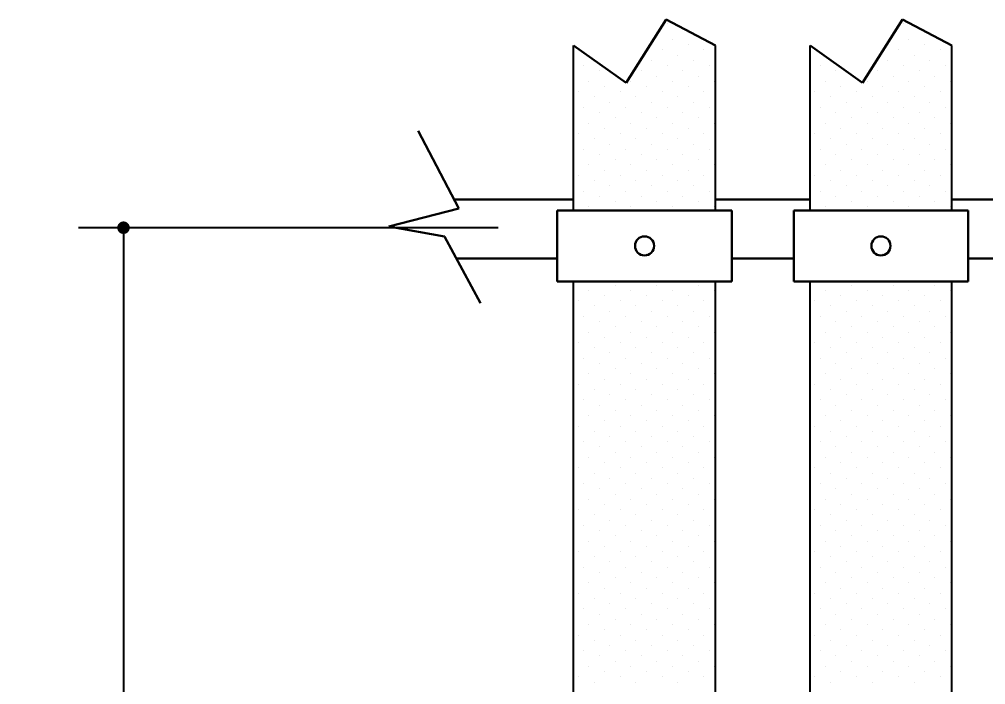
# Model space of a CAD drawing. Extents: x -508 to 92, y -98 to -31.
# Drawn here: x -128.366 to -124.501, y -42.342 to -39.681 of the extents above; entities that cross this region are included whole.
import ezdxf

# ---------------------------------------------------------------- set-up
doc = ezdxf.new("R2010")
doc.units = 0
doc.header["$MEASUREMENT"] = 0
doc.header["$PDMODE"] = 35
doc.layers.get('0').update_dxf_attribs({"linetype": 'CONTINUOUS', "lineweight": 30})
doc.layers.get('Defpoints').update_dxf_attribs({"linetype": 'CONTINUOUS'})
doc.layers.add('BLUE', color=3, linetype='CONTINUOUS')
doc.dimstyles.get("Standard").update_dxf_attribs({"dimtxt": 0.15, "dimasz": 0.05, "dimexe": 0.18, "dimexo": 0.0625, "dimgap": 0.09, "dimtad": 0, "dimtih": 1, "dimtoh": 1, "dimzin": 0, "dimdsep": 46, "dimtxsty": 'Standard', "dimblk": 'DOT', "dimcen": 0.09, "dimadec": 0, "dimazin": 0, "dimtfac": 1, "dimtofl": 0, "dimtmove": 0, "dimatfit": 3, "dimldrblk": 'DOT', "dimfxl": 1, "dimtolj": 1, "dimtzin": 0, "dimarcsym": 0})

# ---------------------------------------------------------------- blocks, each defined once
blk = doc.blocks.new('_Dot')
at = {"color": 0, "linetype": 'ByBlock', "lineweight": -2}
blk.add_line((-0.5, 0), (-1, 0), dxfattribs=at)
at = {"color": 0, "linetype": 'ByBlock', "const_width": 0.5}
blk.add_lwpolyline([(-0.25, 0, 1), (0.25, 0, 1)], format="xyb", close=True, dxfattribs=at)
blk = doc.blocks.new('*D48')
at = {"color": 0, "lineweight": -2, "transparency": 16777216}
for p, q in [((-126.4504, -40.5143), (-128.1293, -40.5143)), ((-127.9493, -40.5643), (-127.9493, -42.9492)), ((-127.9493, -45.6641), (-127.9493, -43.2792)), ((-126.4344, -45.7141), (-128.1293, -45.7141))]:
    blk.add_line(p, q, dxfattribs=at)
at = {"layer": 'Defpoints', "color": 0, "transparency": 16777216}
for p in [(-126.3879, -40.5143), (-127.9493, -45.7141), (-126.3719, -45.7141)]:
    blk.add_point(p, dxfattribs=at)
at = {"color": 0, "lineweight": -2, "transparency": 16777216, "xscale": 0.05, "yscale": 0.05, "zscale": 0.05}
for p, rotation in [((-127.9493, -40.5143), 90), ((-127.9493, -45.7141), 270)]:
    blk.add_blockref('_Dot', p, dxfattribs=dict(at, rotation=rotation))
at = {"color": 0, "transparency": 16777216, "insert": (-127.9493, -43.1142), "char_height": 0.15, "attachment_point": 5}
blk.add_mtext('\\A1;1000mm', dxfattribs=at)

msp = doc.modelspace()

# ---------------------------------------------------------------- linework, layer by layer
for p, q in [((-125.9385, -39.935), (-125.7792, -39.6811)), ((-125.7792, -39.6811), (-125.5817, -39.7862)), ((-124.9932, -39.935), (-124.8339, -39.6811)), ((-124.8339, -39.6811), (-124.6364, -39.7862)), ((-126.1489, -39.7862), (-125.9385, -39.935)), ((-125.2036, -39.7862), (-124.9932, -39.935)), ((-126.7703, -40.1265), (-126.6077, -40.4381)), ((-126.1489, -40.4012), (-126.627, -40.4012)), ((-125.5817, -40.4012), (-125.2036, -40.4012)), ((-124.6364, -40.4012), (-124.2583, -40.4012)), ((-126.6077, -40.4381), (-126.8882, -40.5096)), ((-126.2142, -40.4453), (-125.5163, -40.4453)), ((-126.2142, -40.7289), (-126.2142, -40.4453)), ((-125.5163, -40.7289), (-125.5163, -40.4453)), ((-125.2689, -40.4453), (-124.571, -40.4453)), ((-125.2689, -40.7289), (-125.2689, -40.4453)), ((-124.571, -40.7289), (-124.571, -40.4453)), ((-126.8882, -40.5096), (-126.6651, -40.5489)), ((-126.6651, -40.5489), (-126.5217, -40.8166)), ((-126.2142, -40.6375), (-126.6176, -40.6375)), ((-125.2689, -40.6375), (-125.5163, -40.6375)), ((-124.3236, -40.6375), (-124.571, -40.6375)), ((-126.2142, -40.7289), (-125.5163, -40.7289)), ((-125.2689, -40.7289), (-124.571, -40.7289))]:
    msp.add_line(p, q)
at = {"color": 0}
for p, q in [((-125.7744, -39.6992), (-125.7744, -39.6992)), ((-125.7117, -39.7201), (-125.7117, -39.7201)), ((-124.8291, -39.6992), (-124.8291, -39.6992)), ((-124.7664, -39.7201), (-124.7664, -39.7201)), ((-125.8162, -39.7409), (-125.8162, -39.7409)), ((-125.7535, -39.7618), (-125.7535, -39.7618)), ((-124.8709, -39.7409), (-124.8709, -39.7409)), ((-124.8082, -39.7618), (-124.8082, -39.7618)), ((-126.1295, -39.8036), (-126.1295, -39.8036)), ((-125.7953, -39.8036), (-125.7953, -39.8036)), ((-125.6908, -39.7827), (-125.6908, -39.7827)), ((-125.6282, -39.8036), (-125.6282, -39.8036)), ((-125.1842, -39.8036), (-125.1842, -39.8036)), ((-124.85, -39.8036), (-124.85, -39.8036)), ((-124.7455, -39.7827), (-124.7455, -39.7827)), ((-124.6829, -39.8036), (-124.6829, -39.8036)), ((-125.837, -39.8454), (-125.837, -39.8454)), ((-125.7326, -39.8245), (-125.7326, -39.8245)), ((-125.6699, -39.8454), (-125.6699, -39.8454)), ((-124.8918, -39.8454), (-124.8918, -39.8454)), ((-124.7873, -39.8245), (-124.7873, -39.8245)), ((-124.7247, -39.8454), (-124.7247, -39.8454)), ((-126.1086, -39.8663), (-126.1086, -39.8663)), ((-125.7744, -39.8663), (-125.7744, -39.8663)), ((-125.6073, -39.8663), (-125.6073, -39.8663)), ((-125.1633, -39.8663), (-125.1633, -39.8663)), ((-124.8291, -39.8663), (-124.8291, -39.8663)), ((-124.662, -39.8663), (-124.662, -39.8663)), ((-126.0459, -39.8872), (-126.0459, -39.8872)), ((-125.9833, -39.9081), (-125.9833, -39.9081)), ((-125.8788, -39.8872), (-125.8788, -39.8872)), ((-125.8162, -39.9081), (-125.8162, -39.9081)), ((-125.7117, -39.8872), (-125.7117, -39.8872)), ((-125.6491, -39.9081), (-125.6491, -39.9081)), ((-125.1006, -39.8872), (-125.1006, -39.8872)), ((-125.038, -39.9081), (-125.038, -39.9081)), ((-124.9335, -39.8872), (-124.9335, -39.8872)), ((-124.8709, -39.9081), (-124.8709, -39.9081)), ((-124.7664, -39.8872), (-124.7664, -39.8872)), ((-124.7038, -39.9081), (-124.7038, -39.9081)), ((-126.0877, -39.9289), (-126.0877, -39.9289)), ((-126.025, -39.9498), (-126.025, -39.9498)), ((-125.9206, -39.9289), (-125.9206, -39.9289)), ((-125.8579, -39.9498), (-125.8579, -39.9498)), ((-125.7535, -39.9289), (-125.7535, -39.9289)), ((-125.6908, -39.9498), (-125.6908, -39.9498)), ((-125.5864, -39.9289), (-125.5864, -39.9289)), ((-125.1424, -39.9289), (-125.1424, -39.9289)), ((-125.0798, -39.9498), (-125.0798, -39.9498)), ((-124.9753, -39.9289), (-124.9753, -39.9289)), ((-124.9126, -39.9498), (-124.9126, -39.9498)), ((-124.8082, -39.9289), (-124.8082, -39.9289)), ((-124.7455, -39.9498), (-124.7455, -39.9498)), ((-124.6411, -39.9289), (-124.6411, -39.9289)), ((-126.1295, -39.9707), (-126.1295, -39.9707)), ((-126.0668, -39.9916), (-126.0668, -39.9916)), ((-125.9624, -39.9707), (-125.9624, -39.9707)), ((-125.8997, -39.9916), (-125.8997, -39.9916)), ((-125.7953, -39.9707), (-125.7953, -39.9707)), ((-125.7326, -39.9916), (-125.7326, -39.9916)), ((-125.6282, -39.9707), (-125.6282, -39.9707)), ((-125.1842, -39.9707), (-125.1842, -39.9707)), ((-125.1215, -39.9916), (-125.1215, -39.9916)), ((-125.0171, -39.9707), (-125.0171, -39.9707)), ((-124.9544, -39.9916), (-124.9544, -39.9916)), ((-124.85, -39.9707), (-124.85, -39.9707)), ((-124.7873, -39.9916), (-124.7873, -39.9916)), ((-124.6829, -39.9707), (-124.6829, -39.9707)), ((-126.1086, -40.0334), (-126.1086, -40.0334)), ((-126.0042, -40.0125), (-126.0042, -40.0125)), ((-125.9415, -40.0334), (-125.9415, -40.0334)), ((-125.837, -40.0125), (-125.837, -40.0125)), ((-125.7744, -40.0334), (-125.7744, -40.0334)), ((-125.6699, -40.0125), (-125.6699, -40.0125)), ((-125.6073, -40.0334), (-125.6073, -40.0334)), ((-125.1633, -40.0334), (-125.1633, -40.0334)), ((-125.0589, -40.0125), (-125.0589, -40.0125)), ((-124.9962, -40.0334), (-124.9962, -40.0334)), ((-124.8918, -40.0125), (-124.8918, -40.0125)), ((-124.8291, -40.0334), (-124.8291, -40.0334)), ((-124.7247, -40.0125), (-124.7247, -40.0125)), ((-124.662, -40.0334), (-124.662, -40.0334)), ((-126.0459, -40.0543), (-126.0459, -40.0543)), ((-125.9833, -40.0752), (-125.9833, -40.0752)), ((-125.8788, -40.0543), (-125.8788, -40.0543)), ((-125.8162, -40.0752), (-125.8162, -40.0752)), ((-125.7117, -40.0543), (-125.7117, -40.0543)), ((-125.6491, -40.0752), (-125.6491, -40.0752)), ((-125.1006, -40.0543), (-125.1006, -40.0543)), ((-125.038, -40.0752), (-125.038, -40.0752)), ((-124.9335, -40.0543), (-124.9335, -40.0543)), ((-124.8709, -40.0752), (-124.8709, -40.0752)), ((-124.7664, -40.0543), (-124.7664, -40.0543)), ((-124.7038, -40.0752), (-124.7038, -40.0752)), ((-126.0877, -40.096), (-126.0877, -40.096)), ((-126.025, -40.1169), (-126.025, -40.1169)), ((-125.9206, -40.096), (-125.9206, -40.096)), ((-125.8579, -40.1169), (-125.8579, -40.1169)), ((-125.7535, -40.096), (-125.7535, -40.096)), ((-125.6908, -40.1169), (-125.6908, -40.1169)), ((-125.5864, -40.096), (-125.5864, -40.096)), ((-125.1424, -40.096), (-125.1424, -40.096)), ((-125.0798, -40.1169), (-125.0798, -40.1169)), ((-124.9753, -40.096), (-124.9753, -40.096)), ((-124.9126, -40.1169), (-124.9126, -40.1169)), ((-124.8082, -40.096), (-124.8082, -40.096)), ((-124.7455, -40.1169), (-124.7455, -40.1169)), ((-124.6411, -40.096), (-124.6411, -40.096)), ((-126.1295, -40.1378), (-126.1295, -40.1378)), ((-125.9624, -40.1378), (-125.9624, -40.1378)), ((-125.7953, -40.1378), (-125.7953, -40.1378)), ((-125.6282, -40.1378), (-125.6282, -40.1378)), ((-125.1842, -40.1378), (-125.1842, -40.1378)), ((-125.0171, -40.1378), (-125.0171, -40.1378)), ((-124.85, -40.1378), (-124.85, -40.1378)), ((-124.6829, -40.1378), (-124.6829, -40.1378)), ((-126.0668, -40.1587), (-126.0668, -40.1587)), ((-126.0042, -40.1796), (-126.0042, -40.1796)), ((-125.8997, -40.1587), (-125.8997, -40.1587)), ((-125.837, -40.1796), (-125.837, -40.1796)), ((-125.7326, -40.1587), (-125.7326, -40.1587)), ((-125.6699, -40.1796), (-125.6699, -40.1796)), ((-125.1215, -40.1587), (-125.1215, -40.1587)), ((-125.0589, -40.1796), (-125.0589, -40.1796)), ((-124.9544, -40.1587), (-124.9544, -40.1587)), ((-124.8918, -40.1796), (-124.8918, -40.1796)), ((-124.7873, -40.1587), (-124.7873, -40.1587)), ((-124.7247, -40.1796), (-124.7247, -40.1796)), ((-126.1086, -40.2005), (-126.1086, -40.2005)), ((-126.0459, -40.2214), (-126.0459, -40.2214)), ((-125.9415, -40.2005), (-125.9415, -40.2005)), ((-125.8788, -40.2214), (-125.8788, -40.2214)), ((-125.7744, -40.2005), (-125.7744, -40.2005)), ((-125.7117, -40.2214), (-125.7117, -40.2214)), ((-125.6073, -40.2005), (-125.6073, -40.2005)), ((-125.1633, -40.2005), (-125.1633, -40.2005)), ((-125.1006, -40.2214), (-125.1006, -40.2214)), ((-124.9962, -40.2005), (-124.9962, -40.2005)), ((-124.9335, -40.2214), (-124.9335, -40.2214)), ((-124.8291, -40.2005), (-124.8291, -40.2005)), ((-124.7664, -40.2214), (-124.7664, -40.2214)), ((-124.662, -40.2005), (-124.662, -40.2005)), ((-126.0877, -40.2631), (-126.0877, -40.2631)), ((-125.9833, -40.2423), (-125.9833, -40.2423)), ((-125.9206, -40.2631), (-125.9206, -40.2631)), ((-125.8162, -40.2423), (-125.8162, -40.2423)), ((-125.7535, -40.2631), (-125.7535, -40.2631)), ((-125.6491, -40.2423), (-125.6491, -40.2423)), ((-125.5864, -40.2631), (-125.5864, -40.2631)), ((-125.1424, -40.2631), (-125.1424, -40.2631)), ((-125.038, -40.2423), (-125.038, -40.2423)), ((-124.9753, -40.2631), (-124.9753, -40.2631)), ((-124.8709, -40.2423), (-124.8709, -40.2423)), ((-124.8082, -40.2631), (-124.8082, -40.2631)), ((-124.7038, -40.2423), (-124.7038, -40.2423)), ((-124.6411, -40.2631), (-124.6411, -40.2631)), ((-126.1295, -40.3049), (-126.1295, -40.3049)), ((-126.025, -40.284), (-126.025, -40.284)), ((-125.9624, -40.3049), (-125.9624, -40.3049)), ((-125.8579, -40.284), (-125.8579, -40.284)), ((-125.7953, -40.3049), (-125.7953, -40.3049)), ((-125.6908, -40.284), (-125.6908, -40.284)), ((-125.6282, -40.3049), (-125.6282, -40.3049)), ((-125.1842, -40.3049), (-125.1842, -40.3049)), ((-125.0798, -40.284), (-125.0798, -40.284)), ((-125.0171, -40.3049), (-125.0171, -40.3049)), ((-124.9126, -40.284), (-124.9126, -40.284)), ((-124.85, -40.3049), (-124.85, -40.3049)), ((-124.7455, -40.284), (-124.7455, -40.284)), ((-124.6829, -40.3049), (-124.6829, -40.3049)), ((-126.0668, -40.3258), (-126.0668, -40.3258)), ((-126.0042, -40.3467), (-126.0042, -40.3467)), ((-125.8997, -40.3258), (-125.8997, -40.3258)), ((-125.837, -40.3467), (-125.837, -40.3467)), ((-125.7326, -40.3258), (-125.7326, -40.3258)), ((-125.6699, -40.3467), (-125.6699, -40.3467)), ((-125.1215, -40.3258), (-125.1215, -40.3258)), ((-125.0589, -40.3467), (-125.0589, -40.3467)), ((-124.9544, -40.3258), (-124.9544, -40.3258)), ((-124.8918, -40.3467), (-124.8918, -40.3467)), ((-124.7873, -40.3258), (-124.7873, -40.3258)), ((-124.7247, -40.3467), (-124.7247, -40.3467)), ((-126.1086, -40.3676), (-126.1086, -40.3676)), ((-125.9415, -40.3676), (-125.9415, -40.3676)), ((-125.7744, -40.3676), (-125.7744, -40.3676)), ((-125.6073, -40.3676), (-125.6073, -40.3676)), ((-125.1633, -40.3676), (-125.1633, -40.3676)), ((-124.9962, -40.3676), (-124.9962, -40.3676)), ((-124.8291, -40.3676), (-124.8291, -40.3676)), ((-124.662, -40.3676), (-124.662, -40.3676)), ((-126.0459, -40.3885), (-126.0459, -40.3885)), ((-125.9833, -40.4094), (-125.9833, -40.4094)), ((-125.8788, -40.3885), (-125.8788, -40.3885)), ((-125.8162, -40.4094), (-125.8162, -40.4094)), ((-125.7117, -40.3885), (-125.7117, -40.3885)), ((-125.6491, -40.4094), (-125.6491, -40.4094)), ((-125.1006, -40.3885), (-125.1006, -40.3885)), ((-125.038, -40.4094), (-125.038, -40.4094)), ((-124.9335, -40.3885), (-124.9335, -40.3885)), ((-124.8709, -40.4094), (-124.8709, -40.4094)), ((-124.7664, -40.3885), (-124.7664, -40.3885)), ((-124.7038, -40.4094), (-124.7038, -40.4094)), ((-126.0877, -40.4303), (-126.0877, -40.4303)), ((-125.9206, -40.4303), (-125.9206, -40.4303)), ((-125.7535, -40.4303), (-125.7535, -40.4303)), ((-125.5864, -40.4303), (-125.5864, -40.4303)), ((-125.1424, -40.4303), (-125.1424, -40.4303)), ((-124.9753, -40.4303), (-124.9753, -40.4303)), ((-124.8082, -40.4303), (-124.8082, -40.4303)), ((-124.6411, -40.4303), (-124.6411, -40.4303)), ((-125.8788, -40.5556), (-125.8788, -40.5556)), ((-124.9335, -40.5556), (-124.9335, -40.5556)), ((-125.8579, -40.6182), (-125.8579, -40.6182)), ((-124.9126, -40.6182), (-124.9126, -40.6182)), ((-126.0877, -40.7645), (-126.0877, -40.7645)), ((-125.9833, -40.7436), (-125.9833, -40.7436)), ((-125.9206, -40.7645), (-125.9206, -40.7645)), ((-125.8162, -40.7436), (-125.8162, -40.7436)), ((-125.7535, -40.7645), (-125.7535, -40.7645)), ((-125.6491, -40.7436), (-125.6491, -40.7436)), ((-125.5864, -40.7645), (-125.5864, -40.7645)), ((-125.1424, -40.7645), (-125.1424, -40.7645)), ((-125.038, -40.7436), (-125.038, -40.7436)), ((-124.9753, -40.7645), (-124.9753, -40.7645)), ((-124.8709, -40.7436), (-124.8709, -40.7436)), ((-124.8082, -40.7645), (-124.8082, -40.7645)), ((-124.7038, -40.7436), (-124.7038, -40.7436)), ((-124.6411, -40.7645), (-124.6411, -40.7645)), ((-126.1295, -40.8062), (-126.1295, -40.8062)), ((-126.025, -40.7853), (-126.025, -40.7853)), ((-125.9624, -40.8062), (-125.9624, -40.8062)), ((-125.8579, -40.7853), (-125.8579, -40.7853)), ((-125.7953, -40.8062), (-125.7953, -40.8062)), ((-125.6908, -40.7853), (-125.6908, -40.7853)), ((-125.6282, -40.8062), (-125.6282, -40.8062)), ((-125.1842, -40.8062), (-125.1842, -40.8062)), ((-125.0798, -40.7853), (-125.0798, -40.7853)), ((-125.0171, -40.8062), (-125.0171, -40.8062)), ((-124.9126, -40.7853), (-124.9126, -40.7853)), ((-124.85, -40.8062), (-124.85, -40.8062)), ((-124.7455, -40.7853), (-124.7455, -40.7853)), ((-124.6829, -40.8062), (-124.6829, -40.8062)), ((-126.0668, -40.8271), (-126.0668, -40.8271)), ((-126.0042, -40.848), (-126.0042, -40.848)), ((-125.8997, -40.8271), (-125.8997, -40.8271)), ((-125.837, -40.848), (-125.837, -40.848)), ((-125.7326, -40.8271), (-125.7326, -40.8271)), ((-125.6699, -40.848), (-125.6699, -40.848)), ((-125.1215, -40.8271), (-125.1215, -40.8271)), ((-125.0589, -40.848), (-125.0589, -40.848)), ((-124.9544, -40.8271), (-124.9544, -40.8271)), ((-124.8918, -40.848), (-124.8918, -40.848)), ((-124.7873, -40.8271), (-124.7873, -40.8271)), ((-124.7247, -40.848), (-124.7247, -40.848)), ((-126.1086, -40.8689), (-126.1086, -40.8689)), ((-126.0459, -40.8898), (-126.0459, -40.8898)), ((-125.9415, -40.8689), (-125.9415, -40.8689)), ((-125.8788, -40.8898), (-125.8788, -40.8898)), ((-125.7744, -40.8689), (-125.7744, -40.8689)), ((-125.7117, -40.8898), (-125.7117, -40.8898)), ((-125.6073, -40.8689), (-125.6073, -40.8689)), ((-125.1633, -40.8689), (-125.1633, -40.8689)), ((-125.1006, -40.8898), (-125.1006, -40.8898)), ((-124.9962, -40.8689), (-124.9962, -40.8689)), ((-124.9335, -40.8898), (-124.9335, -40.8898)), ((-124.8291, -40.8689), (-124.8291, -40.8689)), ((-124.7664, -40.8898), (-124.7664, -40.8898)), ((-124.662, -40.8689), (-124.662, -40.8689)), ((-125.9833, -40.9107), (-125.9833, -40.9107)), ((-125.8162, -40.9107), (-125.8162, -40.9107)), ((-125.6491, -40.9107), (-125.6491, -40.9107)), ((-125.038, -40.9107), (-125.038, -40.9107)), ((-124.8709, -40.9107), (-124.8709, -40.9107)), ((-124.7038, -40.9107), (-124.7038, -40.9107)), ((-126.0877, -40.9316), (-126.0877, -40.9316)), ((-126.025, -40.9525), (-126.025, -40.9525)), ((-125.9206, -40.9316), (-125.9206, -40.9316)), ((-125.8579, -40.9525), (-125.8579, -40.9525)), ((-125.7535, -40.9316), (-125.7535, -40.9316)), ((-125.6908, -40.9525), (-125.6908, -40.9525)), ((-125.5864, -40.9316), (-125.5864, -40.9316)), ((-125.1424, -40.9316), (-125.1424, -40.9316)), ((-125.0798, -40.9525), (-125.0798, -40.9525)), ((-124.9753, -40.9316), (-124.9753, -40.9316)), ((-124.9126, -40.9525), (-124.9126, -40.9525)), ((-124.8082, -40.9316), (-124.8082, -40.9316)), ((-124.7455, -40.9525), (-124.7455, -40.9525)), ((-124.6411, -40.9316), (-124.6411, -40.9316)), ((-126.1295, -40.9733), (-126.1295, -40.9733)), ((-126.0668, -40.9942), (-126.0668, -40.9942)), ((-125.9624, -40.9733), (-125.9624, -40.9733)), ((-125.8997, -40.9942), (-125.8997, -40.9942)), ((-125.7953, -40.9733), (-125.7953, -40.9733)), ((-125.7326, -40.9942), (-125.7326, -40.9942)), ((-125.6282, -40.9733), (-125.6282, -40.9733)), ((-125.1842, -40.9733), (-125.1842, -40.9733)), ((-125.1215, -40.9942), (-125.1215, -40.9942)), ((-125.0171, -40.9733), (-125.0171, -40.9733)), ((-124.9544, -40.9942), (-124.9544, -40.9942)), ((-124.85, -40.9733), (-124.85, -40.9733)), ((-124.7873, -40.9942), (-124.7873, -40.9942)), ((-124.6829, -40.9733), (-124.6829, -40.9733)), ((-126.1086, -41.036), (-126.1086, -41.036)), ((-126.0042, -41.0151), (-126.0042, -41.0151)), ((-125.9415, -41.036), (-125.9415, -41.036)), ((-125.837, -41.0151), (-125.837, -41.0151)), ((-125.7744, -41.036), (-125.7744, -41.036)), ((-125.6699, -41.0151), (-125.6699, -41.0151)), ((-125.6073, -41.036), (-125.6073, -41.036)), ((-125.1633, -41.036), (-125.1633, -41.036)), ((-125.0589, -41.0151), (-125.0589, -41.0151)), ((-124.9962, -41.036), (-124.9962, -41.036)), ((-124.8918, -41.0151), (-124.8918, -41.0151)), ((-124.8291, -41.036), (-124.8291, -41.036)), ((-124.7247, -41.0151), (-124.7247, -41.0151)), ((-124.662, -41.036), (-124.662, -41.036)), ((-126.0459, -41.0569), (-126.0459, -41.0569)), ((-125.9833, -41.0778), (-125.9833, -41.0778)), ((-125.8788, -41.0569), (-125.8788, -41.0569)), ((-125.8162, -41.0778), (-125.8162, -41.0778)), ((-125.7117, -41.0569), (-125.7117, -41.0569)), ((-125.6491, -41.0778), (-125.6491, -41.0778)), ((-125.1006, -41.0569), (-125.1006, -41.0569)), ((-125.038, -41.0778), (-125.038, -41.0778)), ((-124.9335, -41.0569), (-124.9335, -41.0569)), ((-124.8709, -41.0778), (-124.8709, -41.0778)), ((-124.7664, -41.0569), (-124.7664, -41.0569)), ((-124.7038, -41.0778), (-124.7038, -41.0778)), ((-126.0877, -41.0987), (-126.0877, -41.0987)), ((-126.025, -41.1196), (-126.025, -41.1196)), ((-125.9206, -41.0987), (-125.9206, -41.0987)), ((-125.8579, -41.1196), (-125.8579, -41.1196)), ((-125.7535, -41.0987), (-125.7535, -41.0987)), ((-125.6908, -41.1196), (-125.6908, -41.1196)), ((-125.5864, -41.0987), (-125.5864, -41.0987)), ((-125.1424, -41.0987), (-125.1424, -41.0987)), ((-125.0798, -41.1196), (-125.0798, -41.1196)), ((-124.9753, -41.0987), (-124.9753, -41.0987)), ((-124.9126, -41.1196), (-124.9126, -41.1196)), ((-124.8082, -41.0987), (-124.8082, -41.0987)), ((-124.7455, -41.1196), (-124.7455, -41.1196)), ((-124.6411, -41.0987), (-124.6411, -41.0987)), ((-126.1295, -41.1404), (-126.1295, -41.1404)), ((-126.0668, -41.1613), (-126.0668, -41.1613)), ((-125.9624, -41.1404), (-125.9624, -41.1404)), ((-125.8997, -41.1613), (-125.8997, -41.1613)), ((-125.7953, -41.1404), (-125.7953, -41.1404)), ((-125.7326, -41.1613), (-125.7326, -41.1613)), ((-125.6282, -41.1404), (-125.6282, -41.1404)), ((-125.1842, -41.1404), (-125.1842, -41.1404)), ((-125.1215, -41.1613), (-125.1215, -41.1613)), ((-125.0171, -41.1404), (-125.0171, -41.1404)), ((-124.9544, -41.1613), (-124.9544, -41.1613)), ((-124.85, -41.1404), (-124.85, -41.1404)), ((-124.7873, -41.1613), (-124.7873, -41.1613)), ((-124.6829, -41.1404), (-124.6829, -41.1404)), ((-126.0042, -41.1822), (-126.0042, -41.1822)), ((-125.837, -41.1822), (-125.837, -41.1822)), ((-125.6699, -41.1822), (-125.6699, -41.1822)), ((-125.0589, -41.1822), (-125.0589, -41.1822)), ((-124.8918, -41.1822), (-124.8918, -41.1822)), ((-124.7247, -41.1822), (-124.7247, -41.1822)), ((-126.1086, -41.2031), (-126.1086, -41.2031)), ((-126.0459, -41.224), (-126.0459, -41.224)), ((-125.9415, -41.2031), (-125.9415, -41.2031)), ((-125.8788, -41.224), (-125.8788, -41.224)), ((-125.7744, -41.2031), (-125.7744, -41.2031)), ((-125.7117, -41.224), (-125.7117, -41.224)), ((-125.6073, -41.2031), (-125.6073, -41.2031)), ((-125.1633, -41.2031), (-125.1633, -41.2031)), ((-125.1006, -41.224), (-125.1006, -41.224)), ((-124.9962, -41.2031), (-124.9962, -41.2031)), ((-124.9335, -41.224), (-124.9335, -41.224)), ((-124.8291, -41.2031), (-124.8291, -41.2031)), ((-124.7664, -41.224), (-124.7664, -41.224)), ((-124.662, -41.2031), (-124.662, -41.2031)), ((-126.0877, -41.2658), (-126.0877, -41.2658)), ((-125.9833, -41.2449), (-125.9833, -41.2449)), ((-125.9206, -41.2658), (-125.9206, -41.2658)), ((-125.8162, -41.2449), (-125.8162, -41.2449)), ((-125.7535, -41.2658), (-125.7535, -41.2658)), ((-125.6491, -41.2449), (-125.6491, -41.2449)), ((-125.5864, -41.2658), (-125.5864, -41.2658)), ((-125.1424, -41.2658), (-125.1424, -41.2658)), ((-125.038, -41.2449), (-125.038, -41.2449)), ((-124.9753, -41.2658), (-124.9753, -41.2658)), ((-124.8709, -41.2449), (-124.8709, -41.2449)), ((-124.8082, -41.2658), (-124.8082, -41.2658)), ((-124.7038, -41.2449), (-124.7038, -41.2449)), ((-124.6411, -41.2658), (-124.6411, -41.2658)), ((-126.1295, -41.3076), (-126.1295, -41.3076)), ((-126.025, -41.2867), (-126.025, -41.2867)), ((-125.9624, -41.3076), (-125.9624, -41.3076)), ((-125.8579, -41.2867), (-125.8579, -41.2867)), ((-125.7953, -41.3076), (-125.7953, -41.3076)), ((-125.6908, -41.2867), (-125.6908, -41.2867)), ((-125.6282, -41.3076), (-125.6282, -41.3076)), ((-125.1842, -41.3076), (-125.1842, -41.3076)), ((-125.0798, -41.2867), (-125.0798, -41.2867)), ((-125.0171, -41.3076), (-125.0171, -41.3076)), ((-124.9126, -41.2867), (-124.9126, -41.2867)), ((-124.85, -41.3076), (-124.85, -41.3076)), ((-124.7455, -41.2867), (-124.7455, -41.2867)), ((-124.6829, -41.3076), (-124.6829, -41.3076)), ((-126.0668, -41.3284), (-126.0668, -41.3284)), ((-126.0042, -41.3493), (-126.0042, -41.3493)), ((-125.8997, -41.3284), (-125.8997, -41.3284)), ((-125.837, -41.3493), (-125.837, -41.3493)), ((-125.7326, -41.3284), (-125.7326, -41.3284)), ((-125.6699, -41.3493), (-125.6699, -41.3493)), ((-125.1215, -41.3284), (-125.1215, -41.3284)), ((-125.0589, -41.3493), (-125.0589, -41.3493)), ((-124.9544, -41.3284), (-124.9544, -41.3284)), ((-124.8918, -41.3493), (-124.8918, -41.3493)), ((-124.7873, -41.3284), (-124.7873, -41.3284)), ((-124.7247, -41.3493), (-124.7247, -41.3493)), ((-126.1086, -41.3702), (-126.1086, -41.3702)), ((-126.0459, -41.3911), (-126.0459, -41.3911)), ((-125.9415, -41.3702), (-125.9415, -41.3702)), ((-125.8788, -41.3911), (-125.8788, -41.3911)), ((-125.7744, -41.3702), (-125.7744, -41.3702)), ((-125.7117, -41.3911), (-125.7117, -41.3911)), ((-125.6073, -41.3702), (-125.6073, -41.3702)), ((-125.1633, -41.3702), (-125.1633, -41.3702)), ((-125.1006, -41.3911), (-125.1006, -41.3911)), ((-124.9962, -41.3702), (-124.9962, -41.3702)), ((-124.9335, -41.3911), (-124.9335, -41.3911)), ((-124.8291, -41.3702), (-124.8291, -41.3702)), ((-124.7664, -41.3911), (-124.7664, -41.3911)), ((-124.662, -41.3702), (-124.662, -41.3702)), ((-125.9833, -41.412), (-125.9833, -41.412)), ((-125.8162, -41.412), (-125.8162, -41.412)), ((-125.6491, -41.412), (-125.6491, -41.412)), ((-125.038, -41.412), (-125.038, -41.412)), ((-124.8709, -41.412), (-124.8709, -41.412)), ((-124.7038, -41.412), (-124.7038, -41.412)), ((-126.0877, -41.4329), (-126.0877, -41.4329)), ((-126.025, -41.4538), (-126.025, -41.4538)), ((-125.9206, -41.4329), (-125.9206, -41.4329)), ((-125.8579, -41.4538), (-125.8579, -41.4538)), ((-125.7535, -41.4329), (-125.7535, -41.4329)), ((-125.6908, -41.4538), (-125.6908, -41.4538)), ((-125.5864, -41.4329), (-125.5864, -41.4329)), ((-125.1424, -41.4329), (-125.1424, -41.4329)), ((-125.0798, -41.4538), (-125.0798, -41.4538)), ((-124.9753, -41.4329), (-124.9753, -41.4329)), ((-124.9126, -41.4538), (-124.9126, -41.4538)), ((-124.8082, -41.4329), (-124.8082, -41.4329)), ((-124.7455, -41.4538), (-124.7455, -41.4538)), ((-124.6411, -41.4329), (-124.6411, -41.4329)), ((-126.1295, -41.4747), (-126.1295, -41.4747)), ((-126.0668, -41.4955), (-126.0668, -41.4955)), ((-125.9624, -41.4747), (-125.9624, -41.4747)), ((-125.8997, -41.4955), (-125.8997, -41.4955)), ((-125.7953, -41.4747), (-125.7953, -41.4747)), ((-125.7326, -41.4955), (-125.7326, -41.4955)), ((-125.6282, -41.4747), (-125.6282, -41.4747)), ((-125.1842, -41.4747), (-125.1842, -41.4747)), ((-125.1215, -41.4955), (-125.1215, -41.4955)), ((-125.0171, -41.4747), (-125.0171, -41.4747)), ((-124.9544, -41.4955), (-124.9544, -41.4955)), ((-124.85, -41.4747), (-124.85, -41.4747)), ((-124.7873, -41.4955), (-124.7873, -41.4955)), ((-124.6829, -41.4747), (-124.6829, -41.4747)), ((-126.1086, -41.5373), (-126.1086, -41.5373)), ((-126.0042, -41.5164), (-126.0042, -41.5164)), ((-125.9415, -41.5373), (-125.9415, -41.5373)), ((-125.837, -41.5164), (-125.837, -41.5164)), ((-125.7744, -41.5373), (-125.7744, -41.5373)), ((-125.6699, -41.5164), (-125.6699, -41.5164)), ((-125.6073, -41.5373), (-125.6073, -41.5373)), ((-125.1633, -41.5373), (-125.1633, -41.5373)), ((-125.0589, -41.5164), (-125.0589, -41.5164)), ((-124.9962, -41.5373), (-124.9962, -41.5373)), ((-124.8918, -41.5164), (-124.8918, -41.5164)), ((-124.8291, -41.5373), (-124.8291, -41.5373)), ((-124.7247, -41.5164), (-124.7247, -41.5164)), ((-124.662, -41.5373), (-124.662, -41.5373)), ((-126.0459, -41.5582), (-126.0459, -41.5582)), ((-125.9833, -41.5791), (-125.9833, -41.5791)), ((-125.8788, -41.5582), (-125.8788, -41.5582)), ((-125.8162, -41.5791), (-125.8162, -41.5791)), ((-125.7117, -41.5582), (-125.7117, -41.5582)), ((-125.6491, -41.5791), (-125.6491, -41.5791)), ((-125.1006, -41.5582), (-125.1006, -41.5582)), ((-125.038, -41.5791), (-125.038, -41.5791)), ((-124.9335, -41.5582), (-124.9335, -41.5582)), ((-124.8709, -41.5791), (-124.8709, -41.5791)), ((-124.7664, -41.5582), (-124.7664, -41.5582)), ((-124.7038, -41.5791), (-124.7038, -41.5791)), ((-126.0877, -41.6), (-126.0877, -41.6)), ((-126.025, -41.6209), (-126.025, -41.6209)), ((-125.9206, -41.6), (-125.9206, -41.6)), ((-125.8579, -41.6209), (-125.8579, -41.6209)), ((-125.7535, -41.6), (-125.7535, -41.6)), ((-125.6908, -41.6209), (-125.6908, -41.6209)), ((-125.5864, -41.6), (-125.5864, -41.6)), ((-125.1424, -41.6), (-125.1424, -41.6)), ((-125.0798, -41.6209), (-125.0798, -41.6209)), ((-124.9753, -41.6), (-124.9753, -41.6)), ((-124.9126, -41.6209), (-124.9126, -41.6209)), ((-124.8082, -41.6), (-124.8082, -41.6)), ((-124.7455, -41.6209), (-124.7455, -41.6209)), ((-124.6411, -41.6), (-124.6411, -41.6)), ((-126.1295, -41.6418), (-126.1295, -41.6418)), ((-126.0668, -41.6626), (-126.0668, -41.6626)), ((-125.9624, -41.6418), (-125.9624, -41.6418)), ((-125.8997, -41.6626), (-125.8997, -41.6626)), ((-125.7953, -41.6418), (-125.7953, -41.6418)), ((-125.7326, -41.6626), (-125.7326, -41.6626)), ((-125.6282, -41.6418), (-125.6282, -41.6418)), ((-125.1842, -41.6418), (-125.1842, -41.6418)), ((-125.1215, -41.6626), (-125.1215, -41.6626)), ((-125.0171, -41.6418), (-125.0171, -41.6418)), ((-124.9544, -41.6626), (-124.9544, -41.6626)), ((-124.85, -41.6418), (-124.85, -41.6418)), ((-124.7873, -41.6626), (-124.7873, -41.6626)), ((-124.6829, -41.6418), (-124.6829, -41.6418)), ((-126.0042, -41.6835), (-126.0042, -41.6835)), ((-125.837, -41.6835), (-125.837, -41.6835)), ((-125.6699, -41.6835), (-125.6699, -41.6835)), ((-125.0589, -41.6835), (-125.0589, -41.6835)), ((-124.8918, -41.6835), (-124.8918, -41.6835)), ((-124.7247, -41.6835), (-124.7247, -41.6835)), ((-126.1086, -41.7044), (-126.1086, -41.7044)), ((-126.0459, -41.7253), (-126.0459, -41.7253)), ((-125.9415, -41.7044), (-125.9415, -41.7044)), ((-125.8788, -41.7253), (-125.8788, -41.7253)), ((-125.7744, -41.7044), (-125.7744, -41.7044)), ((-125.7117, -41.7253), (-125.7117, -41.7253)), ((-125.6073, -41.7044), (-125.6073, -41.7044)), ((-125.1633, -41.7044), (-125.1633, -41.7044)), ((-125.1006, -41.7253), (-125.1006, -41.7253)), ((-124.9962, -41.7044), (-124.9962, -41.7044)), ((-124.9335, -41.7253), (-124.9335, -41.7253)), ((-124.8291, -41.7044), (-124.8291, -41.7044)), ((-124.7664, -41.7253), (-124.7664, -41.7253)), ((-124.662, -41.7044), (-124.662, -41.7044)), ((-126.0877, -41.7671), (-126.0877, -41.7671)), ((-125.9833, -41.7462), (-125.9833, -41.7462)), ((-125.9206, -41.7671), (-125.9206, -41.7671)), ((-125.8162, -41.7462), (-125.8162, -41.7462)), ((-125.7535, -41.7671), (-125.7535, -41.7671)), ((-125.6491, -41.7462), (-125.6491, -41.7462)), ((-125.5864, -41.7671), (-125.5864, -41.7671)), ((-125.1424, -41.7671), (-125.1424, -41.7671)), ((-125.038, -41.7462), (-125.038, -41.7462)), ((-124.9753, -41.7671), (-124.9753, -41.7671)), ((-124.8709, -41.7462), (-124.8709, -41.7462)), ((-124.8082, -41.7671), (-124.8082, -41.7671)), ((-124.7038, -41.7462), (-124.7038, -41.7462)), ((-124.6411, -41.7671), (-124.6411, -41.7671)), ((-126.1295, -41.8089), (-126.1295, -41.8089)), ((-126.025, -41.788), (-126.025, -41.788)), ((-125.9624, -41.8089), (-125.9624, -41.8089)), ((-125.8579, -41.788), (-125.8579, -41.788)), ((-125.7953, -41.8089), (-125.7953, -41.8089)), ((-125.6908, -41.788), (-125.6908, -41.788)), ((-125.6282, -41.8089), (-125.6282, -41.8089)), ((-125.1842, -41.8089), (-125.1842, -41.8089)), ((-125.0798, -41.788), (-125.0798, -41.788)), ((-125.0171, -41.8089), (-125.0171, -41.8089)), ((-124.9126, -41.788), (-124.9126, -41.788)), ((-124.85, -41.8089), (-124.85, -41.8089)), ((-124.7455, -41.788), (-124.7455, -41.788)), ((-124.6829, -41.8089), (-124.6829, -41.8089)), ((-126.0668, -41.8298), (-126.0668, -41.8298)), ((-126.0042, -41.8506), (-126.0042, -41.8506)), ((-125.8997, -41.8298), (-125.8997, -41.8298)), ((-125.837, -41.8506), (-125.837, -41.8506)), ((-125.7326, -41.8298), (-125.7326, -41.8298)), ((-125.6699, -41.8506), (-125.6699, -41.8506)), ((-125.1215, -41.8298), (-125.1215, -41.8298)), ((-125.0589, -41.8506), (-125.0589, -41.8506)), ((-124.9544, -41.8298), (-124.9544, -41.8298)), ((-124.8918, -41.8506), (-124.8918, -41.8506)), ((-124.7873, -41.8298), (-124.7873, -41.8298)), ((-124.7247, -41.8506), (-124.7247, -41.8506)), ((-126.1086, -41.8715), (-126.1086, -41.8715)), ((-126.0459, -41.8924), (-126.0459, -41.8924)), ((-125.9415, -41.8715), (-125.9415, -41.8715)), ((-125.8788, -41.8924), (-125.8788, -41.8924)), ((-125.7744, -41.8715), (-125.7744, -41.8715)), ((-125.7117, -41.8924), (-125.7117, -41.8924)), ((-125.6073, -41.8715), (-125.6073, -41.8715)), ((-125.1633, -41.8715), (-125.1633, -41.8715)), ((-125.1006, -41.8924), (-125.1006, -41.8924)), ((-124.9962, -41.8715), (-124.9962, -41.8715)), ((-124.9335, -41.8924), (-124.9335, -41.8924)), ((-124.8291, -41.8715), (-124.8291, -41.8715)), ((-124.7664, -41.8924), (-124.7664, -41.8924)), ((-124.662, -41.8715), (-124.662, -41.8715)), ((-126.0877, -41.9342), (-126.0877, -41.9342)), ((-125.9833, -41.9133), (-125.9833, -41.9133)), ((-125.9206, -41.9342), (-125.9206, -41.9342)), ((-125.8162, -41.9133), (-125.8162, -41.9133)), ((-125.7535, -41.9342), (-125.7535, -41.9342)), ((-125.6491, -41.9133), (-125.6491, -41.9133)), ((-125.5864, -41.9342), (-125.5864, -41.9342)), ((-125.1424, -41.9342), (-125.1424, -41.9342)), ((-125.038, -41.9133), (-125.038, -41.9133)), ((-124.9753, -41.9342), (-124.9753, -41.9342)), ((-124.8709, -41.9133), (-124.8709, -41.9133)), ((-124.8082, -41.9342), (-124.8082, -41.9342)), ((-124.7038, -41.9133), (-124.7038, -41.9133)), ((-124.6411, -41.9342), (-124.6411, -41.9342)), ((-126.025, -41.9551), (-126.025, -41.9551)), ((-125.8579, -41.9551), (-125.8579, -41.9551)), ((-125.6908, -41.9551), (-125.6908, -41.9551)), ((-125.0798, -41.9551), (-125.0798, -41.9551)), ((-124.9126, -41.9551), (-124.9126, -41.9551)), ((-124.7455, -41.9551), (-124.7455, -41.9551)), ((-126.1295, -41.976), (-126.1295, -41.976)), ((-126.0668, -41.9969), (-126.0668, -41.9969)), ((-125.9624, -41.976), (-125.9624, -41.976)), ((-125.8997, -41.9969), (-125.8997, -41.9969)), ((-125.7953, -41.976), (-125.7953, -41.976)), ((-125.7326, -41.9969), (-125.7326, -41.9969)), ((-125.6282, -41.976), (-125.6282, -41.976)), ((-125.1842, -41.976), (-125.1842, -41.976)), ((-125.1215, -41.9969), (-125.1215, -41.9969)), ((-125.0171, -41.976), (-125.0171, -41.976)), ((-124.9544, -41.9969), (-124.9544, -41.9969)), ((-124.85, -41.976), (-124.85, -41.976)), ((-124.7873, -41.9969), (-124.7873, -41.9969)), ((-124.6829, -41.976), (-124.6829, -41.976)), ((-126.1086, -42.0386), (-126.1086, -42.0386)), ((-126.0042, -42.0177), (-126.0042, -42.0177)), ((-125.9415, -42.0386), (-125.9415, -42.0386)), ((-125.837, -42.0177), (-125.837, -42.0177)), ((-125.7744, -42.0386), (-125.7744, -42.0386)), ((-125.6699, -42.0177), (-125.6699, -42.0177)), ((-125.6073, -42.0386), (-125.6073, -42.0386)), ((-125.1633, -42.0386), (-125.1633, -42.0386)), ((-125.0589, -42.0177), (-125.0589, -42.0177)), ((-124.9962, -42.0386), (-124.9962, -42.0386)), ((-124.8918, -42.0177), (-124.8918, -42.0177)), ((-124.8291, -42.0386), (-124.8291, -42.0386)), ((-124.7247, -42.0177), (-124.7247, -42.0177)), ((-124.662, -42.0386), (-124.662, -42.0386)), ((-126.0459, -42.0595), (-126.0459, -42.0595)), ((-125.9833, -42.0804), (-125.9833, -42.0804)), ((-125.8788, -42.0595), (-125.8788, -42.0595)), ((-125.8162, -42.0804), (-125.8162, -42.0804)), ((-125.7117, -42.0595), (-125.7117, -42.0595)), ((-125.6491, -42.0804), (-125.6491, -42.0804)), ((-125.1006, -42.0595), (-125.1006, -42.0595)), ((-125.038, -42.0804), (-125.038, -42.0804)), ((-124.9335, -42.0595), (-124.9335, -42.0595)), ((-124.8709, -42.0804), (-124.8709, -42.0804)), ((-124.7664, -42.0595), (-124.7664, -42.0595)), ((-124.7038, -42.0804), (-124.7038, -42.0804)), ((-126.0877, -42.1013), (-126.0877, -42.1013)), ((-126.025, -42.1222), (-126.025, -42.1222)), ((-125.9206, -42.1013), (-125.9206, -42.1013)), ((-125.8579, -42.1222), (-125.8579, -42.1222)), ((-125.7535, -42.1013), (-125.7535, -42.1013)), ((-125.6908, -42.1222), (-125.6908, -42.1222)), ((-125.5864, -42.1013), (-125.5864, -42.1013)), ((-125.1424, -42.1013), (-125.1424, -42.1013)), ((-125.0798, -42.1222), (-125.0798, -42.1222)), ((-124.9753, -42.1013), (-124.9753, -42.1013)), ((-124.9126, -42.1222), (-124.9126, -42.1222)), ((-124.8082, -42.1013), (-124.8082, -42.1013)), ((-124.7455, -42.1222), (-124.7455, -42.1222)), ((-124.6411, -42.1013), (-124.6411, -42.1013)), ((-126.1295, -42.1431), (-126.1295, -42.1431)), ((-126.0668, -42.164), (-126.0668, -42.164)), ((-125.9624, -42.1431), (-125.9624, -42.1431)), ((-125.8997, -42.164), (-125.8997, -42.164)), ((-125.7953, -42.1431), (-125.7953, -42.1431)), ((-125.7326, -42.164), (-125.7326, -42.164)), ((-125.6282, -42.1431), (-125.6282, -42.1431)), ((-125.1842, -42.1431), (-125.1842, -42.1431)), ((-125.1215, -42.164), (-125.1215, -42.164)), ((-125.0171, -42.1431), (-125.0171, -42.1431)), ((-124.9544, -42.164), (-124.9544, -42.164)), ((-124.85, -42.1431), (-124.85, -42.1431)), ((-124.7873, -42.164), (-124.7873, -42.164)), ((-124.6829, -42.1431), (-124.6829, -42.1431)), ((-126.0042, -42.1848), (-126.0042, -42.1848)), ((-125.837, -42.1848), (-125.837, -42.1848)), ((-125.6699, -42.1848), (-125.6699, -42.1848)), ((-125.0589, -42.1848), (-125.0589, -42.1848)), ((-124.8918, -42.1848), (-124.8918, -42.1848)), ((-124.7247, -42.1848), (-124.7247, -42.1848)), ((-126.1086, -42.2057), (-126.1086, -42.2057)), ((-126.0459, -42.2266), (-126.0459, -42.2266)), ((-125.9415, -42.2057), (-125.9415, -42.2057)), ((-125.8788, -42.2266), (-125.8788, -42.2266)), ((-125.7744, -42.2057), (-125.7744, -42.2057)), ((-125.7117, -42.2266), (-125.7117, -42.2266)), ((-125.6073, -42.2057), (-125.6073, -42.2057)), ((-125.1633, -42.2057), (-125.1633, -42.2057)), ((-125.1006, -42.2266), (-125.1006, -42.2266)), ((-124.9962, -42.2057), (-124.9962, -42.2057)), ((-124.9335, -42.2266), (-124.9335, -42.2266)), ((-124.8291, -42.2057), (-124.8291, -42.2057)), ((-124.7664, -42.2266), (-124.7664, -42.2266)), ((-124.662, -42.2057), (-124.662, -42.2057)), ((-126.0877, -42.2684), (-126.0877, -42.2684)), ((-125.9833, -42.2475), (-125.9833, -42.2475)), ((-125.9206, -42.2684), (-125.9206, -42.2684)), ((-125.8162, -42.2475), (-125.8162, -42.2475)), ((-125.7535, -42.2684), (-125.7535, -42.2684)), ((-125.6491, -42.2475), (-125.6491, -42.2475)), ((-125.5864, -42.2684), (-125.5864, -42.2684)), ((-125.1424, -42.2684), (-125.1424, -42.2684)), ((-125.038, -42.2475), (-125.038, -42.2475)), ((-124.9753, -42.2684), (-124.9753, -42.2684)), ((-124.8709, -42.2475), (-124.8709, -42.2475)), ((-124.8082, -42.2684), (-124.8082, -42.2684)), ((-124.7038, -42.2475), (-124.7038, -42.2475)), ((-124.6411, -42.2684), (-124.6411, -42.2684)), ((-126.1295, -42.3102), (-126.1295, -42.3102)), ((-126.025, -42.2893), (-126.025, -42.2893)), ((-125.9624, -42.3102), (-125.9624, -42.3102)), ((-125.8579, -42.2893), (-125.8579, -42.2893)), ((-125.7953, -42.3102), (-125.7953, -42.3102)), ((-125.6908, -42.2893), (-125.6908, -42.2893)), ((-125.6282, -42.3102), (-125.6282, -42.3102)), ((-125.1842, -42.3102), (-125.1842, -42.3102)), ((-125.0798, -42.2893), (-125.0798, -42.2893)), ((-125.0171, -42.3102), (-125.0171, -42.3102)), ((-124.9126, -42.2893), (-124.9126, -42.2893)), ((-124.85, -42.3102), (-124.85, -42.3102)), ((-124.7455, -42.2893), (-124.7455, -42.2893)), ((-124.6829, -42.3102), (-124.6829, -42.3102)), ((-126.0668, -42.3311), (-126.0668, -42.3311)), ((-125.8997, -42.3311), (-125.8997, -42.3311)), ((-125.7326, -42.3311), (-125.7326, -42.3311)), ((-125.1215, -42.3311), (-125.1215, -42.3311)), ((-124.9544, -42.3311), (-124.9544, -42.3311)), ((-124.7873, -42.3311), (-124.7873, -42.3311))]:
    msp.add_line(p, q, dxfattribs=at)
for centre in [(-125.8653, -40.5871), (-124.92, -40.5871)]:
    msp.add_circle(centre, 0.0382)
at = {"layer": 'BLUE'}
for p, q in [((-126.1489, -40.4453), (-126.1489, -39.7862)), ((-125.5817, -40.4453), (-125.5817, -39.7862)), ((-125.2036, -40.4453), (-125.2036, -39.7862)), ((-124.6364, -40.4453), (-124.6364, -39.7862)), ((-126.1489, -45.6313), (-126.1489, -40.7289)), ((-125.5817, -45.6313), (-125.5817, -40.7289)), ((-125.2036, -45.6313), (-125.2036, -40.7289)), ((-124.6364, -45.6313), (-124.6364, -40.7289))]:
    msp.add_line(p, q, dxfattribs=at)

# ---------------------------------------------------------------- dimensions: what is measured, and where the dimension line sits
dim = msp.add_linear_dim(base=(-127.9493, -45.7141), p1=(-126.3879, -40.5143), p2=(-126.3719, -45.7141), angle=90, text='1000mm', dimstyle='Standard')
dim.commit()
dim.dimension.update_dxf_attribs({"geometry": '*D48', "text_midpoint": (-127.9493, -43.1142)})

doc.saveas('drawing.dxf')
